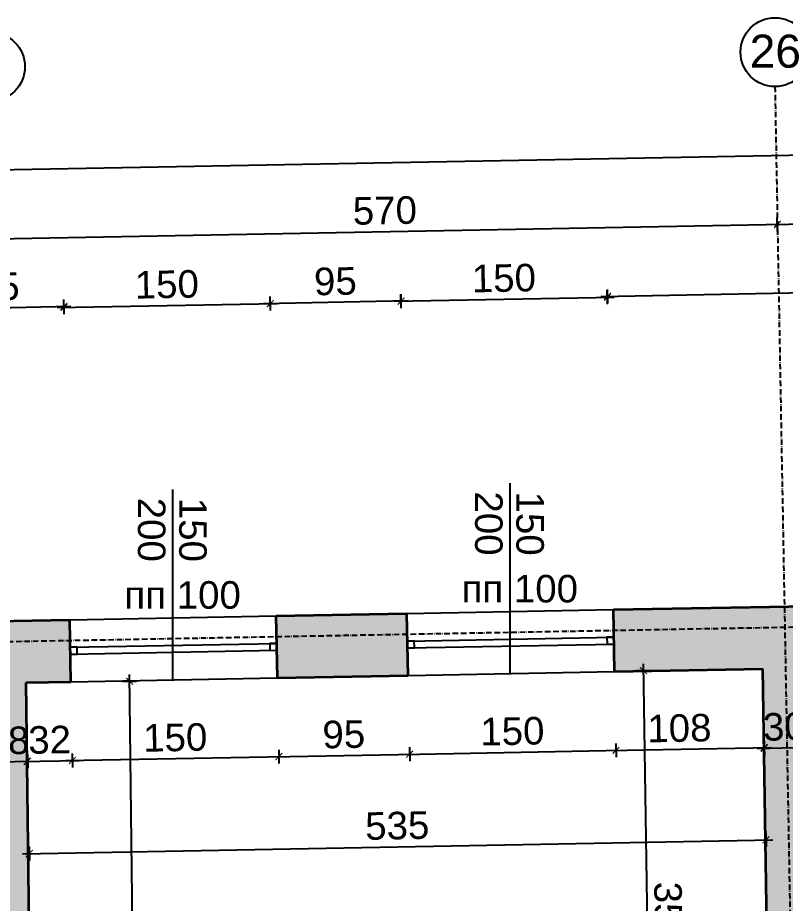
# Model space of a CAD drawing. Header units: inches. Extents: x -72385 to 39588, y -6525 to 66685.
# Drawn here: x -38734 to -38176, y 13682 to 14325 of the extents above; entities that cross this region are included whole.
import ezdxf

# ---------------------------------------------------------------- set-up
doc = ezdxf.new("R2010")
doc.units = ezdxf.units.IN
doc.header["$MEASUREMENT"] = 0
doc.linetypes.add('DashDot', pattern=[0.6, 0.4, -0.1, 0, -0.1])
for name, color, linetype, lineweight in [('Изгледни линии', 253, 'Continuous', 25), ('Надписи коти външни', 252, 'Continuous', 25), ('Надписи коти вътрешни', 252, 'Continuous', 25), ('Надписи Оси', 252, 'Continuous', 25), ('Надписи прозорци', 252, 'Continuous', 25), ('Оси', 252, 'DashDot', 25), ('Прозорци', 251, 'Continuous', 25), ('Разрезни линии', 7, 'Continuous', 35), ('Щрих стени', 254, 'Continuous', 25)]:
    doc.layers.add(name, color=color, linetype=linetype, lineweight=lineweight)
doc.styles.add('Arial Regular', font='arial.ttf')
doc.styles.get("Standard").update_dxf_attribs({"font": 'arial.ttf'})
doc.dimstyles.new('Annotative', dxfattribs={"dimscale": 0, "dimtxt": 20, "dimasz": 5, "dimexe": 5, "dimexo": 5, "dimgap": 5, "dimtad": 1, "dimdec": 0, "dimzin": 0, "dimdsep": 46, "dimtxsty": 'Standard', "dimblk": 'ARCHTICK', "dimcen": 5, "dimdle": 5, "dimadec": 0, "dimazin": 0, "dimtfac": 1, "dimtdec": 0, "dimtofl": 0, "dimtmove": 0, "dimatfit": 3, "dimldrblk": 'ARCHTICK', "dimfxl": 5, "dimfxlon": 1, "dimtolj": 1, "dimtzin": 0, "dimarcsym": 1})

# ---------------------------------------------------------------- blocks, each defined once
blk = doc.blocks.new('_ArchTick')
at = {"color": 0, "linetype": 'ByBlock', "const_width": 0.15}
blk.add_lwpolyline([(-0.5, -0.5), (0.5, 0.5)], dxfattribs=at)
blk = doc.blocks.new('*D3489')
at = {"layer": 'Defpoints', "color": 0, "ltscale": 50, "transparency": 16777216}
for p in [(-38278.91, 13850.86), (-38192.29, 13852.2), (-38186.83, 13498.81)]:
    blk.add_point(p, dxfattribs=at)
at = {"layer": 'Надписи коти вътрешни', "color": 0, "lineweight": -2, "ltscale": 50, "transparency": 16777216}
for p, q in [((-38273.37, 13492.47), (-38278.99, 13855.86)), ((-38273.91, 13850.94), (-38283.91, 13850.78)), ((-38268.45, 13497.55), (-38278.45, 13497.39))]:
    blk.add_line(p, q, dxfattribs=at)
at = {"layer": 'Надписи коти вътрешни', "color": 0, "lineweight": -2, "ltscale": 50, "transparency": 16777216, "xscale": 5, "yscale": 5, "zscale": 5}
for p, rotation in [((-38278.91, 13850.86), 90.88539466403601), ((-38273.45, 13497.47), 270.885394664036)]:
    blk.add_blockref('_ArchTick', p, dxfattribs=dict(at, rotation=rotation))
at = {"layer": 'Надписи коти вътрешни', "color": 0, "ltscale": 50, "transparency": 16777216, "insert": (-38260.97, 13674.4), "char_height": 20, "attachment_point": 5, "rotation": 270.88539}
blk.add_mtext('\\A1;353', dxfattribs=at)
blk = doc.blocks.new('*D3490')
at = {"layer": 'Defpoints', "color": 0, "ltscale": 50, "transparency": 16777216}
for p in [(-38694.89, 13842.88), (-38727.39, 13842.28), (-38693.83, 13785.69)]:
    blk.add_point(p, dxfattribs=at)
at = {"layer": 'Надписи коти вътрешни', "color": 0, "lineweight": -2, "ltscale": 50, "transparency": 16777216}
for p, q in [((-38731.33, 13784.99), (-38688.83, 13785.78)), ((-38726.42, 13790.08), (-38726.23, 13780.09)), ((-38693.93, 13790.69), (-38693.74, 13780.69))]:
    blk.add_line(p, q, dxfattribs=at)
at = {"layer": 'Надписи коти вътрешни', "color": 0, "lineweight": -2, "ltscale": 50, "transparency": 16777216, "xscale": 5, "yscale": 5, "zscale": 5}
for p, rotation in [((-38726.33, 13785.08), 181.062315361869), ((-38693.83, 13785.69), 1.062315361869012)]:
    blk.add_blockref('_ArchTick', p, dxfattribs=dict(at, rotation=rotation))
at = {"layer": 'Надписи коти вътрешни', "color": 0, "ltscale": 50, "transparency": 16777216, "insert": (-38710.36, 13800.6), "char_height": 20, "attachment_point": 5, "rotation": 1.06232}
blk.add_mtext('\\A1;32', dxfattribs=at)
blk = doc.blocks.new('*D3491')
at = {"layer": 'Defpoints', "color": 0, "ltscale": 50, "transparency": 16777216}
for p in [(-38695.17, 13857.88), (-38545.2, 13860.66), (-38543.86, 13788.47)]:
    blk.add_point(p, dxfattribs=at)
at = {"layer": 'Надписи коти вътрешни', "color": 0, "lineweight": -2, "ltscale": 50, "transparency": 16777216}
for p, q in [((-38543.95, 13793.47), (-38543.77, 13783.47)), ((-38698.83, 13785.59), (-38538.86, 13788.56)), ((-38693.93, 13790.69), (-38693.74, 13780.69))]:
    blk.add_line(p, q, dxfattribs=at)
at = {"layer": 'Надписи коти вътрешни', "color": 0, "lineweight": -2, "ltscale": 50, "transparency": 16777216, "xscale": 5, "yscale": 5, "zscale": 5}
for p, rotation in [((-38543.86, 13788.47), 1.062315361854929), ((-38693.83, 13785.69), 181.0623153618549)]:
    blk.add_blockref('_ArchTick', p, dxfattribs=dict(at, rotation=rotation))
at = {"layer": 'Надписи коти вътрешни', "color": 0, "ltscale": 50, "transparency": 16777216, "insert": (-38619.13, 13802.29), "char_height": 20, "attachment_point": 5, "rotation": 1.06232}
blk.add_mtext('\\A1;150', dxfattribs=at)
blk = doc.blocks.new('*D3492')
at = {"layer": 'Defpoints', "color": 0, "ltscale": 50, "transparency": 16777216}
for p in [(-38450.21, 13862.42), (-38545.2, 13860.66), (-38448.88, 13790.23)]:
    blk.add_point(p, dxfattribs=at)
at = {"layer": 'Надписи коти вътрешни', "color": 0, "lineweight": -2, "ltscale": 50, "transparency": 16777216}
for p, q in [((-38543.95, 13793.47), (-38543.77, 13783.47)), ((-38448.97, 13795.23), (-38448.78, 13785.23)), ((-38548.86, 13788.38), (-38443.88, 13790.32))]:
    blk.add_line(p, q, dxfattribs=at)
at = {"layer": 'Надписи коти вътрешни', "color": 0, "lineweight": -2, "ltscale": 50, "transparency": 16777216, "xscale": 5, "yscale": 5, "zscale": 5}
for p, rotation in [((-38543.86, 13788.47), 181.0623153618616), ((-38448.88, 13790.23), 1.062315361861633)]:
    blk.add_blockref('_ArchTick', p, dxfattribs=dict(at, rotation=rotation))
at = {"layer": 'Надписи коти вътрешни', "color": 0, "ltscale": 50, "transparency": 16777216, "insert": (-38496.65, 13804.56), "char_height": 20, "attachment_point": 5, "rotation": 1.06232}
blk.add_mtext('\\A1;95', dxfattribs=at)
blk = doc.blocks.new('*D3493')
at = {"layer": 'Defpoints', "color": 0, "ltscale": 50, "transparency": 16777216}
for p in [(-38450.21, 13862.42), (-38300.24, 13865.2), (-38298.9, 13793.01)]:
    blk.add_point(p, dxfattribs=at)
at = {"layer": 'Надписи коти вътрешни', "color": 0, "lineweight": -2, "ltscale": 50, "transparency": 16777216}
for p, q in [((-38298.99, 13798.01), (-38298.81, 13788.01)), ((-38453.88, 13790.14), (-38293.9, 13793.1)), ((-38448.97, 13795.23), (-38448.78, 13785.23))]:
    blk.add_line(p, q, dxfattribs=at)
at = {"layer": 'Надписи коти вътрешни', "color": 0, "lineweight": -2, "ltscale": 50, "transparency": 16777216, "xscale": 5, "yscale": 5, "zscale": 5}
for p, rotation in [((-38448.88, 13790.23), 181.0623153618549), ((-38298.9, 13793.01), 1.062315361854929)]:
    blk.add_blockref('_ArchTick', p, dxfattribs=dict(at, rotation=rotation))
at = {"layer": 'Надписи коти вътрешни', "color": 0, "ltscale": 50, "transparency": 16777216, "insert": (-38374.17, 13806.83), "char_height": 20, "attachment_point": 5, "rotation": 1.06232}
blk.add_mtext('\\A1;150', dxfattribs=at)
blk = doc.blocks.new('*D3494')
at = {"layer": 'Defpoints', "color": 0, "ltscale": 50, "transparency": 16777216}
for p in [(-38299.96, 13850.2), (-38192.29, 13852.15), (-38191.25, 13794.98)]:
    blk.add_point(p, dxfattribs=at)
at = {"layer": 'Надписи коти вътрешни', "color": 0, "lineweight": -2, "ltscale": 50, "transparency": 16777216}
for p, q in [((-38299.02, 13798.03), (-38298.84, 13788.03)), ((-38191.34, 13799.98), (-38191.16, 13789.98)), ((-38303.93, 13792.94), (-38186.25, 13795.07))]:
    blk.add_line(p, q, dxfattribs=at)
at = {"layer": 'Надписи коти вътрешни', "color": 0, "lineweight": -2, "ltscale": 50, "transparency": 16777216, "xscale": 5, "yscale": 5, "zscale": 5}
for p, rotation in [((-38191.25, 13794.98), 1.037672673987696), ((-38298.93, 13793.03), 181.0376726739877)]:
    blk.add_blockref('_ArchTick', p, dxfattribs=dict(at, rotation=rotation))
at = {"layer": 'Надписи коти вътрешни', "color": 0, "ltscale": 50, "transparency": 16777216, "insert": (-38252.84, 13809.08), "char_height": 20, "attachment_point": 5, "rotation": 1.03767}
blk.add_mtext('\\A1;108', dxfattribs=at)
blk = doc.blocks.new('*D3499')
at = {"layer": 'Defpoints', "color": 0, "ltscale": 50, "transparency": 16777216}
for p in [(-38192.29, 13852.2), (-38727.39, 13842.28), (-38189.99, 13728.04)]:
    blk.add_point(p, dxfattribs=at)
at = {"layer": 'Надписи коти вътрешни', "color": 0, "lineweight": -2, "ltscale": 50, "transparency": 16777216}
for p, q in [((-38730.08, 13718.02), (-38184.99, 13728.13)), ((-38190.08, 13733.04), (-38189.89, 13723.04)), ((-38725.18, 13723.11), (-38724.99, 13713.12))]:
    blk.add_line(p, q, dxfattribs=at)
at = {"layer": 'Надписи коти вътрешни', "color": 0, "lineweight": -2, "ltscale": 50, "transparency": 16777216, "xscale": 5, "yscale": 5, "zscale": 5}
for p, rotation in [((-38189.99, 13728.04), 1.062315361859738), ((-38725.09, 13718.11), 181.0623153618598)]:
    blk.add_blockref('_ArchTick', p, dxfattribs=dict(at, rotation=rotation))
at = {"layer": 'Надписи коти вътрешни', "color": 0, "ltscale": 50, "transparency": 16777216, "insert": (-38457.82, 13738.29), "char_height": 20, "attachment_point": 5, "rotation": 1.06232}
blk.add_mtext('\\A1;535', dxfattribs=at)
blk = doc.blocks.new('*D3511')
at = {"layer": 'Defpoints', "color": 0, "ltscale": 50, "transparency": 16777216}
for p in [(-38652.19, 13843.14), (-38727.39, 13842.28), (-38722.6, 13427.7)]:
    blk.add_point(p, dxfattribs=at)
at = {"layer": 'Надписи коти вътрешни', "color": 0, "lineweight": -2, "ltscale": 50, "transparency": 16777216}
for p, q in [((-38657.19, 13843.09), (-38647.19, 13843.2)), ((-38647.34, 13423.57), (-38652.25, 13848.14)), ((-38652.4, 13428.51), (-38642.4, 13428.63))]:
    blk.add_line(p, q, dxfattribs=at)
at = {"layer": 'Надписи коти вътрешни', "color": 0, "lineweight": -2, "ltscale": 50, "transparency": 16777216, "xscale": 5, "yscale": 5, "zscale": 5}
for p, rotation in [((-38652.19, 13843.14), 90.66157633344923), ((-38647.4, 13428.57), 270.6615763334492)]:
    blk.add_blockref('_ArchTick', p, dxfattribs=dict(at, rotation=rotation))
at = {"layer": 'Надписи коти вътрешни', "color": 0, "ltscale": 50, "transparency": 16777216, "insert": (-38634.58, 13636.03), "char_height": 20, "attachment_point": 5, "rotation": 270.66158}
blk.add_mtext('\\A1;415', dxfattribs=at)
blk = doc.blocks.new('*D6621')
at = {"layer": 'Defpoints', "color": 0, "ltscale": 10, "transparency": 16777216}
for p in [(-38699.95, 14115.33), (-38695.73, 13887.87), (-38790.71, 13886.11)]:
    blk.add_point(p, dxfattribs=at)
at = {"layer": 'Надписи коти външни', "color": 0, "lineweight": -2, "ltscale": 10, "transparency": 16777216}
for p, q in [((-38699.85, 14110.33), (-38700.04, 14120.33)), ((-38799.93, 14113.47), (-38694.95, 14115.42)), ((-38794.84, 14108.57), (-38795.02, 14118.56))]:
    blk.add_line(p, q, dxfattribs=at)
at = {"layer": 'Надписи коти външни', "color": 0, "lineweight": -2, "ltscale": 10, "transparency": 16777216, "xscale": 5, "yscale": 5, "zscale": 5}
for p, rotation in [((-38794.93, 14113.57), 181.0623153618638), ((-38699.95, 14115.33), 1.062315361863822)]:
    blk.add_blockref('_ArchTick', p, dxfattribs=dict(at, rotation=rotation))
at = {"layer": 'Надписи коти външни', "color": 0, "ltscale": 10, "transparency": 16777216, "insert": (-38747.72, 14129.65), "char_height": 20, "attachment_point": 5, "rotation": 1.06232}
blk.add_mtext('\\A1;95', dxfattribs=at)
blk = doc.blocks.new('*D6622')
at = {"layer": 'Defpoints', "color": 0, "ltscale": 10, "transparency": 16777216}
for p in [(-38305.09, 14122.01), (-38300.8, 13895.19), (-38450.77, 13892.36)]:
    blk.add_point(p, dxfattribs=at)
at = {"layer": 'Надписи коти външни', "color": 0, "lineweight": -2, "ltscale": 10, "transparency": 16777216}
for p, q in [((-38304.99, 14117.01), (-38305.18, 14127.01)), ((-38460.06, 14119.08), (-38300.09, 14122.11)), ((-38454.96, 14114.18), (-38455.15, 14124.18))]:
    blk.add_line(p, q, dxfattribs=at)
at = {"layer": 'Надписи коти външни', "color": 0, "lineweight": -2, "ltscale": 10, "transparency": 16777216, "xscale": 5, "yscale": 5, "zscale": 5}
for p, rotation in [((-38455.06, 14119.18), 181.083197892709), ((-38305.09, 14122.01), 1.083197892709008)]:
    blk.add_blockref('_ArchTick', p, dxfattribs=dict(at, rotation=rotation))
at = {"layer": 'Надписи коти външни', "color": 0, "ltscale": 10, "transparency": 16777216, "insert": (-38380.36, 14135.8), "char_height": 20, "attachment_point": 5, "rotation": 1.0832}
blk.add_mtext('\\A1;150', dxfattribs=at)
blk = doc.blocks.new('*D6623')
at = {"layer": 'Defpoints', "color": 0, "ltscale": 10, "transparency": 16777216}
for p in [(-37722.28, 14133.46), (-37718.06, 13906), (-38300.8, 13895.19)]:
    blk.add_point(p, dxfattribs=at)
at = {"layer": 'Надписи коти външни', "color": 0, "lineweight": -2, "ltscale": 10, "transparency": 16777216}
for p, q in [((-37722.19, 14128.46), (-37722.37, 14138.46)), ((-38310.01, 14122.56), (-37717.28, 14133.55)), ((-38304.92, 14117.65), (-38305.11, 14127.65))]:
    blk.add_line(p, q, dxfattribs=at)
at = {"layer": 'Надписи коти външни', "color": 0, "lineweight": -2, "ltscale": 10, "transparency": 16777216, "xscale": 5, "yscale": 5, "zscale": 5}
for p, rotation in [((-37722.28, 14133.46), 1.062315361852448), ((-38305.01, 14122.65), 181.0623153618524)]:
    blk.add_blockref('_ArchTick', p, dxfattribs=dict(at, rotation=rotation))
at = {"layer": 'Надписи коти външни', "color": 0, "ltscale": 10, "transparency": 16777216, "insert": (-38013.93, 14143.27), "char_height": 20, "attachment_point": 5, "rotation": 1.06232}
blk.add_mtext('\\A1;583', dxfattribs=at)
blk = doc.blocks.new('*D6642')
at = {"layer": 'Defpoints', "color": 0, "ltscale": 10, "transparency": 16777216}
for p in [(-37724.11, 14233.44), (-37718.06, 13906), (-41700.93, 13832.45)]:
    blk.add_point(p, dxfattribs=at)
at = {"layer": 'Надписи коти външни', "color": 0, "lineweight": -2, "ltscale": 10, "transparency": 16777216}
for p, q in [((-37724.02, 14228.44), (-37724.2, 14238.44)), ((-41711.98, 14159.8), (-37719.11, 14233.54)), ((-41706.89, 14154.89), (-41707.07, 14164.89))]:
    blk.add_line(p, q, dxfattribs=at)
at = {"layer": 'Надписи коти външни', "color": 0, "lineweight": -2, "ltscale": 10, "transparency": 16777216, "xscale": 5, "yscale": 5, "zscale": 5}
for p, rotation in [((-37724.11, 14233.44), 1.057992998769279), ((-41706.98, 14159.89), 181.0579929987693)]:
    blk.add_blockref('_ArchTick', p, dxfattribs=dict(at, rotation=rotation))
at = {"layer": 'Надписи коти външни', "color": 0, "ltscale": 10, "transparency": 16777216, "insert": (-39715.83, 14211.88), "char_height": 20, "attachment_point": 5, "rotation": 1.05799}
blk.add_mtext('\\A1;3980', dxfattribs=at)
blk = doc.blocks.new('*D6654')
at = {"layer": 'Defpoints', "color": 0, "ltscale": 10, "transparency": 16777216}
for p in [(-38181.59, 14174.84), (-38176.26, 13882.32), (-38746.16, 13871.93)]:
    blk.add_point(p, dxfattribs=at)
at = {"layer": 'Надписи коти външни', "color": 0, "lineweight": -2, "ltscale": 10, "transparency": 16777216}
for p, q in [((-38181.5, 14169.84), (-38181.68, 14179.84)), ((-38756.49, 14164.36), (-38176.59, 14174.93)), ((-38751.4, 14159.46), (-38751.58, 14169.45))]:
    blk.add_line(p, q, dxfattribs=at)
at = {"layer": 'Надписи коти външни', "color": 0, "lineweight": -2, "ltscale": 10, "transparency": 16777216, "xscale": 5, "yscale": 5, "zscale": 5}
for p, rotation in [((-38181.59, 14174.84), 1.043831995326631), ((-38751.49, 14164.45), 181.0438319953267)]:
    blk.add_blockref('_ArchTick', p, dxfattribs=dict(at, rotation=rotation))
at = {"layer": 'Надписи коти външни', "color": 0, "ltscale": 10, "transparency": 16777216, "insert": (-38466.82, 14184.86), "char_height": 20, "attachment_point": 5, "rotation": 1.04383}
blk.add_mtext('\\A1;570', dxfattribs=at)
blk = doc.blocks.new('*D6655')
at = {"layer": 'Defpoints', "color": 0, "ltscale": 10, "transparency": 16777216}
for p in [(-37751.76, 14182.92), (-37746.33, 13890.47), (-38176.26, 13882.5)]:
    blk.add_point(p, dxfattribs=at)
at = {"layer": 'Надписи коти външни', "color": 0, "lineweight": -2, "ltscale": 10, "transparency": 16777216}
for p, q in [((-37751.66, 14177.92), (-37751.85, 14187.92)), ((-38186.68, 14174.86), (-37746.76, 14183.01)), ((-38181.59, 14169.95), (-38181.78, 14179.95))]:
    blk.add_line(p, q, dxfattribs=at)
at = {"layer": 'Надписи коти външни', "color": 0, "lineweight": -2, "ltscale": 10, "transparency": 16777216, "xscale": 5, "yscale": 5, "zscale": 5}
for p, rotation in [((-37751.76, 14182.92), 1.062315361859432), ((-38181.68, 14174.95), 181.0623153618594)]:
    blk.add_blockref('_ArchTick', p, dxfattribs=dict(at, rotation=rotation))
at = {"layer": 'Надписи коти външни', "color": 0, "ltscale": 10, "transparency": 16777216, "insert": (-37967, 14194.15), "char_height": 20, "attachment_point": 5, "rotation": 1.06232}
blk.add_mtext('\\A1;430', dxfattribs=at)
blk = doc.blocks.new('*D6665')
at = {"layer": 'Defpoints', "color": 0, "ltscale": 10, "transparency": 16777216}
for p in [(-38549.96, 14117.43), (-38545.75, 13890.65), (-38450.77, 13892.41)]:
    blk.add_point(p, dxfattribs=at)
at = {"layer": 'Надписи коти външни', "color": 0, "lineweight": -2, "ltscale": 10, "transparency": 16777216}
for p, q in [((-38449.98, 14119.28), (-38554.96, 14117.33)), ((-38549.87, 14112.43), (-38550.05, 14122.43)), ((-38454.88, 14114.19), (-38455.07, 14124.19))]:
    blk.add_line(p, q, dxfattribs=at)
at = {"layer": 'Надписи коти външни', "color": 0, "lineweight": -2, "ltscale": 10, "transparency": 16777216, "xscale": 5, "yscale": 5, "zscale": 5}
for p, rotation in [((-38549.96, 14117.43), 181.0623153618671), ((-38454.98, 14119.19), 1.062315361867103)]:
    blk.add_blockref('_ArchTick', p, dxfattribs=dict(at, rotation=rotation))
at = {"layer": 'Надписи коти външни', "color": 0, "ltscale": 10, "transparency": 16777216, "insert": (-38502.75, 14133.52), "char_height": 20, "attachment_point": 5, "rotation": 1.06232}
blk.add_mtext('\\A1;95', dxfattribs=at)
blk = doc.blocks.new('*D6666')
at = {"layer": 'Defpoints', "color": 0, "ltscale": 10, "transparency": 16777216}
for p in [(-38549.96, 14117.43), (-38695.73, 13887.87), (-38545.75, 13890.65)]:
    blk.add_point(p, dxfattribs=at)
at = {"layer": 'Надписи коти външни', "color": 0, "lineweight": -2, "ltscale": 10, "transparency": 16777216}
for p, q in [((-38699.84, 14109.65), (-38700.03, 14119.64)), ((-38549.87, 14112.43), (-38550.05, 14122.43)), ((-38704.93, 14114.55), (-38544.96, 14117.52))]:
    blk.add_line(p, q, dxfattribs=at)
at = {"layer": 'Надписи коти външни', "color": 0, "lineweight": -2, "ltscale": 10, "transparency": 16777216, "xscale": 5, "yscale": 5, "zscale": 5}
for p, rotation in [((-38549.96, 14117.43), 1.062315361856379), ((-38699.93, 14114.64), 181.0623153618564)]:
    blk.add_blockref('_ArchTick', p, dxfattribs=dict(at, rotation=rotation))
at = {"layer": 'Надписи коти външни', "color": 0, "ltscale": 10, "transparency": 16777216, "insert": (-38625.23, 14131.24), "char_height": 20, "attachment_point": 5, "rotation": 1.06232}
blk.add_mtext('\\A1;150', dxfattribs=at)
blk = doc.blocks.new('*D7560')
at = {"layer": 'Defpoints', "color": 0, "ltscale": 10, "transparency": 16777216}
for p in [(-38191.61, 13808.01), (-38161.48, 13808.89), (-38161.09, 13795.42)]:
    blk.add_point(p, dxfattribs=at)
at = {"layer": 'Надписи коти вътрешни', "color": 0, "lineweight": -2, "ltscale": 10, "transparency": 16777216}
for p, q in [((-38191.36, 13799.54), (-38191.07, 13789.55)), ((-38161.23, 13800.42), (-38160.94, 13790.43)), ((-38196.21, 13794.4), (-38156.09, 13795.57))]:
    blk.add_line(p, q, dxfattribs=at)
at = {"layer": 'Надписи коти вътрешни', "color": 0, "lineweight": -2, "ltscale": 10, "transparency": 16777216, "xscale": 5, "yscale": 5, "zscale": 5}
for p, rotation in [((-38191.21, 13794.54), 181.6713883637407), ((-38161.09, 13795.42), 1.67138836374073)]:
    blk.add_blockref('_ArchTick', p, dxfattribs=dict(at, rotation=rotation))
at = {"layer": 'Надписи коти вътрешни', "color": 0, "ltscale": 10, "transparency": 16777216, "insert": (-38176.59, 13810.2), "char_height": 20, "attachment_point": 5, "rotation": 1.67139}
blk.add_mtext('\\A1;30', dxfattribs=at)
blk = doc.blocks.new('*D7561')
at = {"layer": 'Defpoints', "color": 0, "ltscale": 10, "transparency": 16777216}
for p in [(-38754.62, 13819.34), (-38727.13, 13819.66), (-38726.73, 13785.05)]:
    blk.add_point(p, dxfattribs=at)
at = {"layer": 'Надписи коти вътрешни', "color": 0, "lineweight": -2, "ltscale": 10, "transparency": 16777216}
for p, q in [((-38759.22, 13784.67), (-38721.73, 13785.1)), ((-38754.28, 13789.73), (-38754.17, 13779.73)), ((-38726.78, 13790.04), (-38726.67, 13780.05))]:
    blk.add_line(p, q, dxfattribs=at)
at = {"layer": 'Надписи коти вътрешни', "color": 0, "lineweight": -2, "ltscale": 10, "transparency": 16777216, "xscale": 5, "yscale": 5, "zscale": 5}
for p, rotation in [((-38754.23, 13784.73), 180.6615763334485), ((-38726.73, 13785.05), 0.6615763334484824)]:
    blk.add_blockref('_ArchTick', p, dxfattribs=dict(at, rotation=rotation))
at = {"layer": 'Надписи коти вътрешни', "color": 0, "ltscale": 10, "transparency": 16777216, "insert": (-38740.65, 13800.1), "char_height": 20, "attachment_point": 5, "rotation": 0.66158}
blk.add_mtext('\\A1;28', dxfattribs=at)

msp = doc.modelspace()

# ---------------------------------------------------------------- hatches: boundary and pattern name
at = {"layer": 'Щрих стени', "ltscale": 10}
h = msp.add_hatch(color=256, dxfattribs=at)
h.dxf.hatch_style = 1
h.paths.add_polyline_path([(-40165.48, 13860.62), (-40260.46, 13858.86), (-40259.9, 13828.86), (-40164.92, 13830.62)])
h.paths.add_polyline_path([(-39920.52, 13865.16), (-40015.5, 13863.4), (-40014.95, 13833.4), (-39919.96, 13835.16)])
h.paths.add_polyline_path([(-39675.56, 13869.7), (-39770.54, 13867.94), (-39769.99, 13837.94), (-39726.95, 13838.74), (-39724.85, 13613.75), (-39682.35, 13614.15), (-39684.31, 13824.53), (-39674.73, 13824.71)])
h.paths.add_polyline_path([(-39430.6, 13874.24), (-39525.59, 13872.48), (-39524.75, 13827.49), (-39429.77, 13829.25)])
h.paths.add_polyline_path([(-39185.64, 13878.79), (-39280.63, 13877.02), (-39279.79, 13832.03), (-39184.81, 13833.79)])
h.paths.add_polyline_path([(-38940.69, 13883.33), (-39035.67, 13881.57), (-39034.84, 13836.57), (-38939.85, 13838.34)])
h.paths.add_polyline_path([(-38695.73, 13887.87), (-38790.71, 13886.11), (-38789.88, 13841.12), (-38754.88, 13841.77), (-38750.09, 13426.78), (-38765.09, 13426.5), (-38762.9, 13236.51), (-38802.89, 13235.77), (-38802.66, 13215.77), (-38860.46, 13214.7), (-38859.63, 13169.71), (-38749.65, 13171.75), (-38749.25, 13137.69), (-38719.26, 13138.04), (-38722.25, 13397.7), (-38627, 13399.68), (-38627.62, 13429.67), (-38722.6, 13427.7), (-38727.39, 13842.28), (-38694.89, 13842.88)])
h.paths.add_polyline_path([(-38450.77, 13892.41), (-38545.75, 13890.65), (-38544.92, 13845.66), (-38449.94, 13847.42)])
h.paths.add_polyline_path([(-37718.06, 13906), (-38300.8, 13895.19), (-38299.96, 13850.2), (-38192.29, 13852.2), (-38186.83, 13498.81), (-38216.82, 13498.19), (-38215.89, 13438.19), (-38527.64, 13431.74), (-38527.02, 13401.75), (-38185.44, 13408.82), (-38184.43, 13343.82), (-38154.44, 13344.44), (-38162.29, 13852.75), (-37762.36, 13860.17), (-37758.65, 13620.2), (-37713.66, 13620.89)])
h.paths.add_polyline_path([(-39665.53, 13419.81), (-39680.53, 13419.53), (-39681.51, 13524.15), (-39724, 13523.76), (-39721.04, 13206.13), (-39741.03, 13205.79), (-39740.85, 13185.79), (-39810.84, 13184.62), (-39810.35, 13152.53), (-39675.38, 13154.59), (-38959.61, 13167.86), (-38960.44, 13212.85), (-39663.47, 13199.81)])
h.paths.add_polyline_path([(-39858.95, 12908.04), (-39983.92, 12905.3), (-39982.92, 12862.17), (-39857.95, 12865.08)])
h.paths.add_polyline_path([(-39584.02, 12914.06), (-39708.99, 12911.32), (-39707.99, 12868.57), (-39583.03, 12871.48)])
h.paths.add_polyline_path([(-39309.09, 12920.08), (-39434.06, 12917.34), (-39433.07, 12874.97), (-39308.1, 12877.88)])
h.paths.add_polyline_path([(-39034.15, 12926.1), (-39159.12, 12923.37), (-39158.14, 12881.37), (-39033.18, 12884.28)])
h.paths.add_polyline_path([(-38376.97, 12940.5), (-38716.89, 12933.05), (-38717.41, 12978.05), (-38747.41, 12977.7), (-38746.88, 12932.4), (-38884.19, 12929.39), (-38883.22, 12887.77), (-38376.02, 12899.58)])
h.paths.add_polyline_path([(-37710.26, 13400.92), (-37755.25, 13400.22), (-37748.36, 12954.27), (-38286.99, 12942.47), (-38286.04, 12901.68), (-37702.75, 12915.26)])

# ---------------------------------------------------------------- linework, layer by layer
at = {"layer": 'Изгледни линии', "ltscale": 50}
for p, q in [((-38450.77, 13892.41), (-38300.8, 13895.19)), ((-38695.73, 13887.87), (-38545.75, 13890.65)), ((-38449.94, 13847.42), (-38299.96, 13850.2)), ((-38694.89, 13842.88), (-38544.92, 13845.66))]:
    msp.add_line(p, q, dxfattribs=at)
at = {"layer": 'Надписи Оси', "ltscale": 50}
for centre in [(-38183.41, 14299.93), (-38753.31, 14289.36)]:
    msp.add_circle(centre, 25, dxfattribs=at)
at = {"layer": 'Надписи прозорци', "ltscale": 50}
for p, q in [((-38375.78, 13848.8), (-38375.78, 13986.95)), ((-38620.74, 13844.25), (-38620.74, 13982.41))]:
    msp.add_line(p, q, dxfattribs=at)
at = {"layer": 'Оси', "ltscale": 10}
for p, q in [((-38183.41, 14274.93), (-38151.43, 12519.71)), ((-42083.09, 13810.06), (-37346.4, 13897.89))]:
    msp.add_line(p, q, dxfattribs=at)
at = {"layer": 'Прозорци', "ltscale": 50}
for p, q in [((-38450.4, 13872.42), (-38300.43, 13875.2)), ((-38695.36, 13867.87), (-38545.38, 13870.65)), ((-38450.31, 13867.42), (-38300.33, 13870.2)), ((-38695.27, 13862.87), (-38545.29, 13865.66))]:
    msp.add_line(p, q, dxfattribs=at)
for points in [[(-38305.33, 13870.1), (-38300.33, 13870.2), (-38300.43, 13875.2), (-38305.42, 13875.1), (-38305.33, 13870.1)], [(-38550.29, 13865.56), (-38545.29, 13865.66), (-38545.38, 13870.65), (-38550.38, 13870.56), (-38550.29, 13865.56)], [(-38450.31, 13867.42), (-38445.31, 13867.51), (-38445.4, 13872.51), (-38450.4, 13872.42), (-38450.31, 13867.42)], [(-38695.27, 13862.87), (-38690.27, 13862.97), (-38690.36, 13867.97), (-38695.36, 13867.87), (-38695.27, 13862.87)]]:
    msp.add_lwpolyline(points, dxfattribs=at)
at = {"layer": 'Разрезни линии', "ltscale": 50}
for p, q in [((-38300.8, 13895.19), (-37718.06, 13906)), ((-38299.96, 13850.2), (-38300.8, 13895.19)), ((-38790.71, 13886.11), (-38695.73, 13887.87)), ((-38694.89, 13842.88), (-38695.73, 13887.87)), ((-38545.75, 13890.65), (-38450.77, 13892.41)), ((-38544.92, 13845.66), (-38545.75, 13890.65)), ((-38449.94, 13847.42), (-38450.77, 13892.41)), ((-38299.96, 13850.2), (-38192.29, 13852.2)), ((-38186.83, 13498.81), (-38192.29, 13852.2)), ((-38727.39, 13842.28), (-38694.89, 13842.88)), ((-38544.92, 13845.66), (-38449.94, 13847.42)), ((-38722.6, 13427.7), (-38727.39, 13842.28))]:
    msp.add_line(p, q, dxfattribs=at)

# ---------------------------------------------------------------- texts
at = {"layer": 'Надписи Оси', "ltscale": 100, "insert": (-38196.73, 14312.65), "char_height": 24, "width": 27.2128, "attachment_point": 1, "style": 'Arial Regular'}
msp.add_mtext('\\pxqc;26', dxfattribs=at)
at = {"layer": 'Надписи прозорци', "ltscale": 100, "char_height": 20, "width": 180.4891, "attachment_point": 1, "rotation": 270, "style": 'Arial Regular'}
for s, insert in [('200', (-38381.27, 13981.04)), ('150', (-38351.27, 13980.96)), ('200', (-38626.23, 13976.5)), ('150', (-38596.23, 13976.42))]:
    msp.add_mtext(s, dxfattribs=dict(at, insert=insert))
at = {"layer": 'Надписи прозорци', "ltscale": 100, "char_height": 20, "width": 180.4891, "attachment_point": 1, "style": 'Arial Regular'}
for insert in [(-38411.1, 13920.4), (-38656.06, 13915.86)]:
    msp.add_mtext('пп 100', dxfattribs=dict(at, insert=insert))

# ---------------------------------------------------------------- dimensions: what is measured, and where the dimension line sits
at = {"layer": 'Надписи коти външни', "ltscale": 10}
dim = msp.add_aligned_dim(p1=(-41700.93, 13832.45), p2=(-37718.06, 13906), distance=327.5, text='3980', dimstyle='Annotative', override={"dimscale": 0, "dimtix": 0, "dimtofl": 0, "dimtmove": 0, "dimatfit": 3}, dxfattribs=at)
dim.commit()
dim.dimension.update_dxf_attribs({"geometry": '*D6642', "text_midpoint": (-39715.83, 14211.88)})
for p1, p2, distance, picture, middle in [((-38176.26, 13882.5), (-37746.33, 13890.47), 292.5, '*D6655', (-37967, 14194.15)), ((-38746.16, 13871.93), (-38176.26, 13882.32), 292.57, '*D6654', (-38466.82, 14184.86)), ((-38300.8, 13895.19), (-37718.06, 13906), 227.5, '*D6623', (-38013.93, 14143.27)), ((-38695.73, 13887.87), (-38545.75, 13890.65), 226.81, '*D6666', (-38625.23, 14131.24)), ((-38450.77, 13892.41), (-38545.75, 13890.65), -226.81, '*D6665', (-38502.75, 14133.52)), ((-38450.77, 13892.36), (-38300.8, 13895.19), 226.86, '*D6622', (-38380.36, 14135.8)), ((-38790.71, 13886.11), (-38695.73, 13887.87), 227.5, '*D6621', (-38747.72, 14129.65))]:
    dim = msp.add_aligned_dim(p1=p1, p2=p2, distance=distance, dimstyle='Annotative', override={"dimscale": 0, "dimtix": 0, "dimtofl": 0, "dimtmove": 0, "dimatfit": 3}, dxfattribs=at)
    dim.commit()
    dim.dimension.update_dxf_attribs({"geometry": picture, "text_midpoint": middle})
at = {"layer": 'Надписи коти вътрешни', "ltscale": 50}
for p1, p2, distance, picture, middle in [((-38545.2, 13860.66), (-38450.21, 13862.42), -72.2, '*D3492', (-38496.65, 13804.56)), ((-38450.21, 13862.42), (-38300.24, 13865.2), -72.2, '*D3493', (-38374.17, 13806.83)), ((-38695.17, 13857.88), (-38545.2, 13860.66), -72.2, '*D3491', (-38619.13, 13802.29)), ((-38186.83, 13498.81), (-38192.29, 13852.2), 86.63, '*D3489', (-38260.97, 13674.4)), ((-38727.39, 13842.28), (-38192.29, 13852.2), -124.18, '*D3499', (-38457.82, 13738.29)), ((-38722.6, 13427.7), (-38727.39, 13842.28), -75.2, '*D3511', (-38634.58, 13636.03))]:
    dim = msp.add_aligned_dim(p1=p1, p2=p2, distance=distance, dimstyle='Annotative', override={"dimscale": 0, "dimtix": 0, "dimtofl": 0, "dimtmove": 0, "dimatfit": 3}, dxfattribs=at)
    dim.commit()
    dim.dimension.update_dxf_attribs({"geometry": picture, "text_midpoint": middle})
for base, p1, p2, angle, picture, middle in [((-38191.25, 13794.98), (-38299.96, 13850.2), (-38192.29, 13852.15), 1.03767, '*D3494', (-38252.56, 13793.87)), ((-38693.8339, 13785.6874), (-38727.3877, 13842.2752), (-38694.8944, 13842.8778), 1.06232, '*D3490', (-38710.0806, 13785.3862))]:
    dim = msp.add_linear_dim(base=base, p1=p1, p2=p2, angle=angle, dimstyle='Annotative', override={"dimscale": 0, "dimtix": 0, "dimtofl": 0, "dimtmove": 0, "dimatfit": 3}, dxfattribs=at)
    dim.commit()
    dim.dimension.update_dxf_attribs({"geometry": picture, "text_midpoint": middle, "dimtype": 129})
at = {"layer": 'Надписи коти вътрешни', "ltscale": 10}
for base, p1, p2, angle, picture, middle in [((-38161.09, 13795.42), (-38191.61, 13808.01), (-38161.48, 13808.89), 1.67139, '*D7560', (-38176.15, 13794.98)), ((-38726.7269, 13785.0453), (-38754.6248, 13819.3433), (-38727.1266, 13819.6608), 0.66158, '*D7561', (-38740.476, 13784.8865))]:
    dim = msp.add_linear_dim(base=base, p1=p1, p2=p2, angle=angle, dimstyle='Annotative', override={"dimscale": 0, "dimtix": 0, "dimtofl": 0, "dimtmove": 0, "dimatfit": 3}, dxfattribs=at)
    dim.commit()
    dim.dimension.update_dxf_attribs({"geometry": picture, "text_midpoint": middle, "dimtype": 129})

doc.saveas('drawing.dxf')
